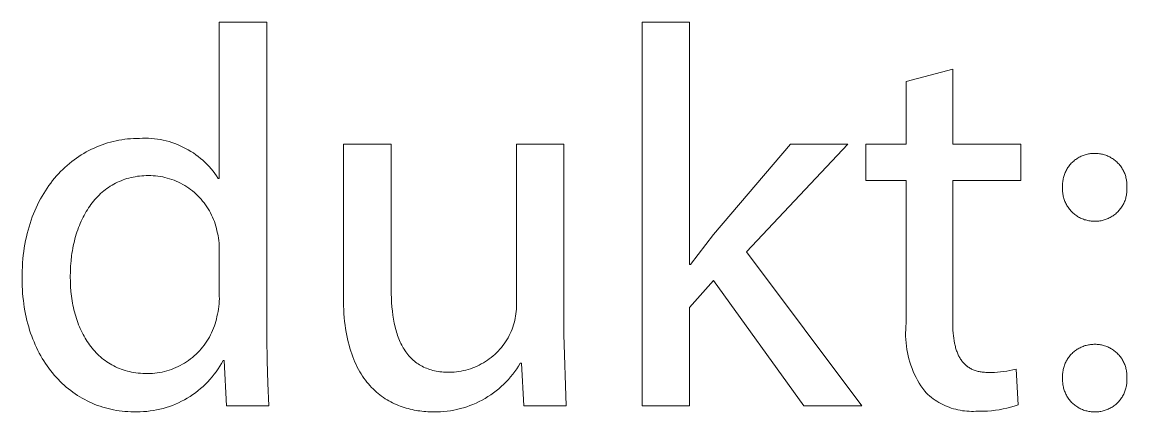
# Model space of a CAD drawing. Header units: millimetres. Extents: x 373 to 3451, y -552 to 1598.
# Drawn here: x 2358.9 to 2421.9, y -416.8 to -394.6 of the extents above; entities that cross this region are included whole.
import ezdxf

# ---------------------------------------------------------------- set-up
doc = ezdxf.new("R2010")
doc.units = ezdxf.units.MM
doc.header["$MEASUREMENT"] = 0
doc.layers.add('Domyślny', color=7, linetype='Continuous', true_color=0x000000)

msp = doc.modelspace()

# ---------------------------------------------------------------- linework, layer by layer
at = {"layer": 'Domyślny', "color": 18, "lineweight": 15, "true_color": 0x000000}
for p, q in [((2370.125, -403.495), (2370.125, -394.589)), ((2370.125, -394.589), (2372.841, -394.589)), ((2372.841, -394.589), (2372.841, -412.606)), ((2394.234, -416.462), (2394.234, -394.581)), ((2394.234, -394.581), (2396.919, -394.581)), ((2396.919, -394.581), (2396.919, -408.396)), ((2409.277, -397.974), (2411.931, -397.267)), ((2411.931, -397.267), (2411.931, -401.551)), ((2409.277, -401.551), (2409.277, -397.974)), ((2362.835, -401.834), (2362.984, -401.764)), ((2362.984, -401.764), (2363.135, -401.698)), ((2363.135, -401.698), (2363.288, -401.636)), ((2363.288, -401.636), (2363.443, -401.578)), ((2363.443, -401.578), (2363.599, -401.524)), ((2363.599, -401.524), (2363.757, -401.474)), ((2363.757, -401.474), (2363.916, -401.429)), ((2363.916, -401.429), (2364.076, -401.387)), ((2364.076, -401.387), (2364.238, -401.35)), ((2364.238, -401.35), (2364.401, -401.318)), ((2364.401, -401.318), (2364.566, -401.289)), ((2364.566, -401.289), (2364.731, -401.265)), ((2364.731, -401.265), (2364.898, -401.245)), ((2364.898, -401.245), (2365.066, -401.229)), ((2365.066, -401.229), (2365.235, -401.218)), ((2365.235, -401.218), (2365.404, -401.212)), ((2365.404, -401.212), (2365.575, -401.209)), ((2365.575, -401.209), (2365.745, -401.202)), ((2365.745, -401.202), (2365.916, -401.201)), ((2365.916, -401.201), (2366.086, -401.205)), ((2366.086, -401.205), (2366.256, -401.215)), ((2366.256, -401.215), (2366.426, -401.231)), ((2366.426, -401.231), (2366.595, -401.253)), ((2366.595, -401.253), (2366.763, -401.28)), ((2366.763, -401.28), (2366.93, -401.314)), ((2366.93, -401.314), (2367.096, -401.353)), ((2367.096, -401.353), (2367.26, -401.397)), ((2367.26, -401.397), (2367.423, -401.448)), ((2367.423, -401.448), (2367.584, -401.504)), ((2367.584, -401.504), (2367.743, -401.565)), ((2367.743, -401.565), (2367.9, -401.632)), ((2367.9, -401.632), (2368.054, -401.704)), ((2368.054, -401.704), (2368.206, -401.781)), ((2368.206, -401.781), (2368.355, -401.863)), ((2377.197, -410.278), (2377.197, -401.546)), ((2377.197, -401.546), (2379.923, -401.546)), ((2379.923, -401.546), (2379.923, -409.806)), ((2387.067, -410.698), (2387.067, -401.546)), ((2387.067, -401.546), (2389.772, -401.546)), ((2389.772, -401.546), (2389.772, -412.399)), ((2398.303, -406.695), (2402.679, -401.55)), ((2405.948, -401.55), (2400.178, -407.679)), ((2402.679, -401.55), (2405.948, -401.55)), ((2406.971, -403.611), (2406.971, -401.551)), ((2406.971, -401.551), (2409.277, -401.551)), ((2411.931, -401.551), (2415.816, -401.551)), ((2415.816, -401.551), (2415.816, -403.611)), ((2361.843, -402.437), (2361.979, -402.339)), ((2361.979, -402.339), (2362.116, -402.245)), ((2362.116, -402.245), (2362.256, -402.155)), ((2362.256, -402.155), (2362.398, -402.069)), ((2362.398, -402.069), (2362.542, -401.987)), ((2362.542, -401.987), (2362.687, -401.908)), ((2362.687, -401.908), (2362.835, -401.834)), ((2368.355, -401.863), (2368.501, -401.951)), ((2368.501, -401.951), (2368.644, -402.043)), ((2368.644, -402.043), (2368.784, -402.141)), ((2368.784, -402.141), (2368.921, -402.243)), ((2368.921, -402.243), (2369.053, -402.35)), ((2369.053, -402.35), (2369.183, -402.461)), ((2418.927, -402.425), (2418.978, -402.389)), ((2418.978, -402.389), (2419.03, -402.354)), ((2419.03, -402.354), (2419.084, -402.321)), ((2419.084, -402.321), (2419.138, -402.29)), ((2419.138, -402.29), (2419.194, -402.261)), ((2419.194, -402.261), (2419.25, -402.234)), ((2419.25, -402.234), (2419.308, -402.209)), ((2419.308, -402.209), (2419.366, -402.186)), ((2419.366, -402.186), (2419.425, -402.165)), ((2419.425, -402.165), (2419.485, -402.146)), ((2419.485, -402.146), (2419.545, -402.129)), ((2419.545, -402.129), (2419.606, -402.114)), ((2419.606, -402.114), (2419.667, -402.102)), ((2419.667, -402.102), (2419.729, -402.091)), ((2419.729, -402.091), (2419.791, -402.083)), ((2419.791, -402.083), (2419.853, -402.076)), ((2419.853, -402.076), (2419.916, -402.072)), ((2419.916, -402.072), (2419.979, -402.07)), ((2419.979, -402.07), (2420.041, -402.07)), ((2420.041, -402.07), (2420.103, -402.071)), ((2420.103, -402.071), (2420.165, -402.074)), ((2420.165, -402.074), (2420.227, -402.079)), ((2420.227, -402.079), (2420.289, -402.086)), ((2420.289, -402.086), (2420.35, -402.096)), ((2420.35, -402.096), (2420.411, -402.107)), ((2420.411, -402.107), (2420.472, -402.121)), ((2420.472, -402.121), (2420.532, -402.136)), ((2420.532, -402.136), (2420.591, -402.154)), ((2420.591, -402.154), (2420.65, -402.173)), ((2420.65, -402.173), (2420.708, -402.195)), ((2420.708, -402.195), (2420.766, -402.218)), ((2420.766, -402.218), (2420.822, -402.244)), ((2420.822, -402.244), (2420.878, -402.271)), ((2420.878, -402.271), (2420.932, -402.301)), ((2420.932, -402.301), (2420.986, -402.332)), ((2420.986, -402.332), (2421.039, -402.365)), ((2421.039, -402.365), (2421.09, -402.4)), ((2421.09, -402.4), (2421.14, -402.436)), ((2361.08, -403.103), (2361.201, -402.983)), ((2361.201, -402.983), (2361.324, -402.866)), ((2361.324, -402.866), (2361.451, -402.753)), ((2361.451, -402.753), (2361.579, -402.644)), ((2361.579, -402.644), (2361.71, -402.539)), ((2361.71, -402.539), (2361.843, -402.437)), ((2369.183, -402.461), (2369.308, -402.576)), ((2369.308, -402.576), (2369.429, -402.696)), ((2369.429, -402.696), (2369.546, -402.82)), ((2369.546, -402.82), (2369.659, -402.948)), ((2369.659, -402.948), (2369.767, -403.079)), ((2418.372, -403.094), (2418.401, -403.038)), ((2418.401, -403.038), (2418.431, -402.983)), ((2418.431, -402.983), (2418.463, -402.93)), ((2418.463, -402.93), (2418.497, -402.877)), ((2418.497, -402.877), (2418.532, -402.825)), ((2418.532, -402.825), (2418.57, -402.775)), ((2418.57, -402.775), (2418.609, -402.726)), ((2418.609, -402.726), (2418.65, -402.679)), ((2418.65, -402.679), (2418.692, -402.632)), ((2418.692, -402.632), (2418.736, -402.588)), ((2418.736, -402.588), (2418.782, -402.545)), ((2418.782, -402.545), (2418.829, -402.503)), ((2418.829, -402.503), (2418.877, -402.463)), ((2418.877, -402.463), (2418.927, -402.425)), ((2421.14, -402.436), (2421.189, -402.475)), ((2421.189, -402.475), (2421.236, -402.515)), ((2421.236, -402.515), (2421.283, -402.556)), ((2421.283, -402.556), (2421.327, -402.599)), ((2421.327, -402.599), (2421.37, -402.644)), ((2421.37, -402.644), (2421.412, -402.69)), ((2421.412, -402.69), (2421.452, -402.737)), ((2421.452, -402.737), (2421.49, -402.786)), ((2421.49, -402.786), (2421.527, -402.836)), ((2421.527, -402.836), (2421.562, -402.887)), ((2421.562, -402.887), (2421.595, -402.939)), ((2421.595, -402.939), (2421.627, -402.993)), ((2421.627, -402.993), (2421.656, -403.048)), ((2421.656, -403.048), (2421.684, -403.103)), ((2360.514, -403.76), (2360.621, -403.622)), ((2360.621, -403.622), (2360.732, -403.487)), ((2360.732, -403.487), (2360.845, -403.355)), ((2360.845, -403.355), (2360.961, -403.228)), ((2360.961, -403.228), (2361.08, -403.103)), ((2364.42, -403.668), (2364.314, -403.717)), ((2364.528, -403.623), (2364.42, -403.668)), ((2364.637, -403.581), (2364.528, -403.623)), ((2364.748, -403.542), (2364.637, -403.581)), ((2364.861, -403.506), (2364.748, -403.542)), ((2364.976, -403.473), (2364.861, -403.506)), ((2365.093, -403.444), (2364.976, -403.473)), ((2365.211, -403.417), (2365.093, -403.444)), ((2365.331, -403.395), (2365.211, -403.417)), ((2365.453, -403.375), (2365.331, -403.395)), ((2365.576, -403.36), (2365.453, -403.375)), ((2365.702, -403.347), (2365.576, -403.36)), ((2365.828, -403.338), (2365.702, -403.347)), ((2365.957, -403.333), (2365.828, -403.338)), ((2366.087, -403.331), (2365.957, -403.333)), ((2366.223, -403.333), (2366.087, -403.331)), ((2366.359, -403.339), (2366.223, -403.333)), ((2366.494, -403.35), (2366.359, -403.339)), ((2366.628, -403.366), (2366.494, -403.35)), ((2366.763, -403.386), (2366.628, -403.366)), ((2366.896, -403.411), (2366.763, -403.386)), ((2367.028, -403.44), (2366.896, -403.411)), ((2367.16, -403.474), (2367.028, -403.44)), ((2367.29, -403.513), (2367.16, -403.474)), ((2367.418, -403.555), (2367.29, -403.513)), ((2367.546, -403.602), (2367.418, -403.555)), ((2367.671, -403.654), (2367.546, -403.602)), ((2367.795, -403.709), (2367.671, -403.654)), ((2369.767, -403.079), (2369.871, -403.214)), ((2369.871, -403.214), (2369.97, -403.353)), ((2369.97, -403.353), (2370.064, -403.495)), ((2370.064, -403.495), (2370.125, -403.495)), ((2409.277, -403.611), (2406.971, -403.611)), ((2409.277, -411.748), (2409.277, -403.611)), ((2415.816, -403.611), (2411.931, -403.611)), ((2411.931, -403.611), (2411.931, -411.656)), ((2418.202, -403.694), (2418.21, -403.632)), ((2418.21, -403.632), (2418.219, -403.57)), ((2418.219, -403.57), (2418.231, -403.509)), ((2418.231, -403.509), (2418.245, -403.448)), ((2418.245, -403.448), (2418.261, -403.387)), ((2418.261, -403.387), (2418.279, -403.327)), ((2418.279, -403.327), (2418.3, -403.268)), ((2418.3, -403.268), (2418.322, -403.209)), ((2418.322, -403.209), (2418.346, -403.151)), ((2418.346, -403.151), (2418.372, -403.094)), ((2421.684, -403.103), (2421.71, -403.16)), ((2421.71, -403.16), (2421.733, -403.217)), ((2421.733, -403.217), (2421.755, -403.275)), ((2421.755, -403.275), (2421.775, -403.334)), ((2421.775, -403.334), (2421.793, -403.393)), ((2421.793, -403.393), (2421.808, -403.453)), ((2421.808, -403.453), (2421.822, -403.514)), ((2421.822, -403.514), (2421.834, -403.575)), ((2421.834, -403.575), (2421.843, -403.636)), ((2421.843, -403.636), (2421.85, -403.698)), ((2360.113, -404.35), (2360.208, -404.197)), ((2360.208, -404.197), (2360.307, -404.048)), ((2360.307, -404.048), (2360.409, -403.902)), ((2360.409, -403.902), (2360.514, -403.76)), ((2363.447, -404.287), (2363.361, -404.364)), ((2363.536, -404.212), (2363.447, -404.287)), ((2363.627, -404.14), (2363.536, -404.212)), ((2363.719, -404.071), (2363.627, -404.14)), ((2363.814, -404.005), (2363.719, -404.071)), ((2363.91, -403.941), (2363.814, -404.005)), ((2364.008, -403.881), (2363.91, -403.941)), ((2364.108, -403.823), (2364.008, -403.881)), ((2364.21, -403.768), (2364.108, -403.823)), ((2364.314, -403.717), (2364.21, -403.768)), ((2367.917, -403.769), (2367.795, -403.709)), ((2368.036, -403.833), (2367.917, -403.769)), ((2368.154, -403.901), (2368.036, -403.833)), ((2368.268, -403.973), (2368.154, -403.901)), ((2368.381, -404.049), (2368.268, -403.973)), ((2368.491, -404.128), (2368.381, -404.049)), ((2368.598, -404.212), (2368.491, -404.128)), ((2368.702, -404.299), (2368.598, -404.212)), ((2368.803, -404.389), (2368.702, -404.299)), ((2418.192, -403.882), (2418.193, -403.819)), ((2418.193, -403.945), (2418.192, -403.882)), ((2418.193, -403.819), (2418.197, -403.757)), ((2418.197, -404.007), (2418.193, -403.945)), ((2418.193, -404.134), (2418.194, -404.07)), ((2418.195, -404.197), (2418.193, -404.134)), ((2418.194, -404.07), (2418.197, -404.007)), ((2418.198, -404.26), (2418.195, -404.197)), ((2418.197, -403.757), (2418.202, -403.694)), ((2418.204, -404.322), (2418.198, -404.26)), ((2421.85, -403.698), (2421.856, -403.759)), ((2421.855, -404.257), (2421.85, -404.32)), ((2421.859, -403.945), (2421.855, -404.007)), ((2421.855, -404.007), (2421.859, -404.07)), ((2421.859, -404.195), (2421.855, -404.257)), ((2421.856, -403.759), (2421.859, -403.821)), ((2421.859, -403.821), (2421.86, -403.883)), ((2421.86, -403.883), (2421.859, -403.945)), ((2421.859, -404.07), (2421.86, -404.132)), ((2421.86, -404.132), (2421.859, -404.195)), ((2359.761, -404.994), (2359.844, -404.828)), ((2359.844, -404.828), (2359.931, -404.665)), ((2359.931, -404.665), (2360.02, -404.506)), ((2360.02, -404.506), (2360.113, -404.35)), ((2362.882, -404.883), (2362.809, -404.978)), ((2362.957, -404.79), (2362.882, -404.883)), ((2363.033, -404.7), (2362.957, -404.79)), ((2363.112, -404.612), (2363.033, -404.7)), ((2363.193, -404.527), (2363.112, -404.612)), ((2363.276, -404.444), (2363.193, -404.527)), ((2363.361, -404.364), (2363.276, -404.444)), ((2368.901, -404.483), (2368.803, -404.389)), ((2368.996, -404.58), (2368.901, -404.483)), ((2369.087, -404.68), (2368.996, -404.58)), ((2369.175, -404.783), (2369.087, -404.68)), ((2369.259, -404.89), (2369.175, -404.783)), ((2369.34, -404.999), (2369.259, -404.89)), ((2418.212, -404.385), (2418.204, -404.322)), ((2418.223, -404.447), (2418.212, -404.385)), ((2418.235, -404.509), (2418.223, -404.447)), ((2418.25, -404.571), (2418.235, -404.509)), ((2418.267, -404.631), (2418.25, -404.571)), ((2418.285, -404.692), (2418.267, -404.631)), ((2418.306, -404.751), (2418.285, -404.692)), ((2418.329, -404.81), (2418.306, -404.751)), ((2418.354, -404.868), (2418.329, -404.81)), ((2418.381, -404.925), (2418.354, -404.868)), ((2418.41, -404.981), (2418.381, -404.925)), ((2421.679, -404.918), (2421.651, -404.974)), ((2421.705, -404.862), (2421.679, -404.918)), ((2421.73, -404.804), (2421.705, -404.862)), ((2421.752, -404.745), (2421.73, -404.804)), ((2421.772, -404.686), (2421.752, -404.745)), ((2421.791, -404.626), (2421.772, -404.686)), ((2421.807, -404.566), (2421.791, -404.626)), ((2421.821, -404.505), (2421.807, -404.566)), ((2421.833, -404.444), (2421.821, -404.505)), ((2421.842, -404.382), (2421.833, -404.444)), ((2421.85, -404.32), (2421.842, -404.382)), ((2359.463, -405.692), (2359.533, -405.513)), ((2359.533, -405.513), (2359.605, -405.337)), ((2359.605, -405.337), (2359.682, -405.164)), ((2359.682, -405.164), (2359.761, -404.994)), ((2362.476, -405.491), (2362.416, -405.6)), ((2362.539, -405.384), (2362.476, -405.491)), ((2362.603, -405.279), (2362.539, -405.384)), ((2362.67, -405.176), (2362.603, -405.279)), ((2362.738, -405.076), (2362.67, -405.176)), ((2362.809, -404.978), (2362.738, -405.076)), ((2369.417, -405.11), (2369.34, -404.999)), ((2369.49, -405.225), (2369.417, -405.11)), ((2369.559, -405.341), (2369.49, -405.225)), ((2369.624, -405.46), (2369.559, -405.341)), ((2369.685, -405.581), (2369.624, -405.46)), ((2418.441, -405.036), (2418.41, -404.981)), ((2418.474, -405.09), (2418.441, -405.036)), ((2418.509, -405.143), (2418.474, -405.09)), ((2418.545, -405.194), (2418.509, -405.143)), ((2418.583, -405.244), (2418.545, -405.194)), ((2418.623, -405.293), (2418.583, -405.244)), ((2418.665, -405.341), (2418.623, -405.293)), ((2418.708, -405.386), (2418.665, -405.341)), ((2418.753, -405.431), (2418.708, -405.386)), ((2418.799, -405.474), (2418.753, -405.431)), ((2418.847, -405.515), (2418.799, -405.474)), ((2418.896, -405.554), (2418.847, -405.515)), ((2418.947, -405.592), (2418.896, -405.554)), ((2421.174, -405.547), (2421.124, -405.585)), ((2421.222, -405.507), (2421.174, -405.547)), ((2421.27, -405.466), (2421.222, -405.507)), ((2421.315, -405.423), (2421.27, -405.466)), ((2421.359, -405.379), (2421.315, -405.423)), ((2421.402, -405.333), (2421.359, -405.379)), ((2421.442, -405.285), (2421.402, -405.333)), ((2421.482, -405.237), (2421.442, -405.285)), ((2421.519, -405.187), (2421.482, -405.237)), ((2421.555, -405.135), (2421.519, -405.187)), ((2421.589, -405.083), (2421.555, -405.135)), ((2421.621, -405.029), (2421.589, -405.083)), ((2421.651, -404.974), (2421.621, -405.029)), ((2359.278, -406.25), (2359.336, -406.061)), ((2359.336, -406.061), (2359.398, -405.875)), ((2359.398, -405.875), (2359.463, -405.692)), ((2362.147, -406.179), (2362.1, -406.3)), ((2362.197, -406.059), (2362.147, -406.179)), ((2362.248, -405.941), (2362.197, -406.059)), ((2362.302, -405.825), (2362.248, -405.941)), ((2362.358, -405.711), (2362.302, -405.825)), ((2362.416, -405.6), (2362.358, -405.711)), ((2369.742, -405.705), (2369.685, -405.581)), ((2369.795, -405.83), (2369.742, -405.705)), ((2369.843, -405.956), (2369.795, -405.83)), ((2369.887, -406.085), (2369.843, -405.956)), ((2369.926, -406.214), (2369.887, -406.085)), ((2418.999, -405.628), (2418.947, -405.592)), ((2419.052, -405.662), (2418.999, -405.628)), ((2419.106, -405.695), (2419.052, -405.662)), ((2419.161, -405.725), (2419.106, -405.695)), ((2419.218, -405.753), (2419.161, -405.725)), ((2419.275, -405.78), (2419.218, -405.753)), ((2419.333, -405.804), (2419.275, -405.78)), ((2419.392, -405.827), (2419.333, -405.804)), ((2419.452, -405.847), (2419.392, -405.827)), ((2419.512, -405.865), (2419.452, -405.847)), ((2419.573, -405.882), (2419.512, -405.865)), ((2419.635, -405.896), (2419.573, -405.882)), ((2419.697, -405.907), (2419.635, -405.896)), ((2419.759, -405.917), (2419.697, -405.907)), ((2419.822, -405.925), (2419.759, -405.917)), ((2419.885, -405.93), (2419.822, -405.925)), ((2419.948, -405.933), (2419.885, -405.93)), ((2420.011, -405.934), (2419.948, -405.933)), ((2420.073, -405.935), (2420.011, -405.934)), ((2420.136, -405.933), (2420.073, -405.935)), ((2420.198, -405.929), (2420.136, -405.933)), ((2420.26, -405.923), (2420.198, -405.929)), ((2420.322, -405.915), (2420.26, -405.923)), ((2420.384, -405.905), (2420.322, -405.915)), ((2420.445, -405.892), (2420.384, -405.905)), ((2420.506, -405.878), (2420.445, -405.892)), ((2420.567, -405.861), (2420.506, -405.878)), ((2420.626, -405.842), (2420.567, -405.861)), ((2420.685, -405.822), (2420.626, -405.842)), ((2420.744, -405.799), (2420.685, -405.822)), ((2420.801, -405.774), (2420.744, -405.799)), ((2420.857, -405.747), (2420.801, -405.774)), ((2420.913, -405.719), (2420.857, -405.747)), ((2420.968, -405.688), (2420.913, -405.719)), ((2421.021, -405.655), (2420.968, -405.688)), ((2421.073, -405.621), (2421.021, -405.655)), ((2421.124, -405.585), (2421.073, -405.621)), ((2359.125, -406.835), (2359.172, -406.637)), ((2359.172, -406.637), (2359.223, -406.442)), ((2359.223, -406.442), (2359.278, -406.25)), ((2361.932, -406.807), (2361.896, -406.939)), ((2361.971, -406.678), (2361.932, -406.807)), ((2362.012, -406.55), (2361.971, -406.678)), ((2362.055, -406.424), (2362.012, -406.55)), ((2362.1, -406.3), (2362.055, -406.424)), ((2369.962, -406.345), (2369.926, -406.214)), ((2369.992, -406.477), (2369.962, -406.345)), ((2370.025, -406.617), (2369.992, -406.477)), ((2370.054, -406.758), (2370.025, -406.617)), ((2370.078, -406.899), (2370.054, -406.758)), ((2396.98, -408.396), (2398.303, -406.695)), ((2358.978, -407.659), (2359.009, -407.449)), ((2359.009, -407.449), (2359.044, -407.241)), ((2359.044, -407.241), (2359.082, -407.037)), ((2359.082, -407.037), (2359.125, -406.835)), ((2361.801, -407.343), (2361.774, -407.481)), ((2361.83, -407.207), (2361.801, -407.343)), ((2361.862, -407.072), (2361.83, -407.207)), ((2361.896, -406.939), (2361.862, -407.072)), ((2370.097, -407.042), (2370.078, -406.899)), ((2370.111, -407.185), (2370.097, -407.042)), ((2370.121, -407.328), (2370.111, -407.185)), ((2370.125, -407.471), (2370.121, -407.328)), ((2358.911, -408.308), (2358.929, -408.089)), ((2358.929, -408.089), (2358.951, -407.873)), ((2358.951, -407.873), (2358.978, -407.659)), ((2361.706, -407.906), (2361.673, -408.196)), ((2361.726, -407.763), (2361.706, -407.906)), ((2361.749, -407.621), (2361.726, -407.763)), ((2361.774, -407.481), (2361.749, -407.621)), ((2370.125, -407.615), (2370.125, -407.471)), ((2370.125, -410.208), (2370.125, -407.615)), ((2400.178, -407.679), (2406.748, -416.462)), ((2358.888, -408.755), (2358.897, -408.53)), ((2358.897, -408.53), (2358.911, -408.308)), ((2361.649, -408.492), (2361.634, -408.794)), ((2361.673, -408.196), (2361.649, -408.492)), ((2396.919, -408.396), (2396.98, -408.396)), ((2358.883, -408.983), (2358.888, -408.755)), ((2358.883, -409.214), (2358.883, -408.983)), ((2358.885, -409.426), (2358.883, -409.214)), ((2361.634, -408.794), (2361.629, -409.101)), ((2361.629, -409.101), (2361.633, -409.382)), ((2398.303, -409.318), (2396.919, -410.856)), ((2403.447, -416.462), (2398.303, -409.318)), ((2358.891, -409.635), (2358.885, -409.426)), ((2358.901, -409.842), (2358.891, -409.635)), ((2358.914, -410.047), (2358.901, -409.842)), ((2361.633, -409.382), (2361.646, -409.66)), ((2361.646, -409.66), (2361.668, -409.934)), ((2361.668, -409.934), (2361.698, -410.204)), ((2379.923, -409.806), (2379.926, -410.069)), ((2358.932, -410.25), (2358.914, -410.047)), ((2358.954, -410.45), (2358.932, -410.25)), ((2358.979, -410.648), (2358.954, -410.45)), ((2361.698, -410.204), (2361.737, -410.469)), ((2361.737, -410.469), (2361.759, -410.6)), ((2361.759, -410.6), (2361.784, -410.73)), ((2370.114, -410.65), (2370.123, -410.503)), ((2370.123, -410.503), (2370.127, -410.355)), ((2370.127, -410.355), (2370.125, -410.208)), ((2377.205, -410.756), (2377.197, -410.278)), ((2379.926, -410.069), (2379.934, -410.326)), ((2379.934, -410.326), (2379.947, -410.577)), ((2379.947, -410.577), (2379.965, -410.822)), ((2359.008, -410.843), (2358.979, -410.648)), ((2359.041, -411.036), (2359.008, -410.843)), ((2359.078, -411.227), (2359.041, -411.036)), ((2359.118, -411.414), (2359.078, -411.227)), ((2361.784, -410.73), (2361.811, -410.858)), ((2361.811, -410.858), (2361.84, -410.985)), ((2361.84, -410.985), (2361.871, -411.111)), ((2361.871, -411.111), (2361.904, -411.235)), ((2361.904, -411.235), (2361.94, -411.358)), ((2369.992, -411.376), (2370.027, -411.233)), ((2370.027, -411.233), (2370.056, -411.088)), ((2370.056, -411.088), (2370.08, -410.943)), ((2370.08, -410.943), (2370.099, -410.797)), ((2370.099, -410.797), (2370.114, -410.65)), ((2377.215, -410.987), (2377.205, -410.756)), ((2377.229, -411.212), (2377.215, -410.987)), ((2377.247, -411.432), (2377.229, -411.212)), ((2379.965, -410.822), (2379.989, -411.061)), ((2379.989, -411.061), (2380.019, -411.294)), ((2387.017, -411.342), (2387.035, -411.214)), ((2387.035, -411.214), (2387.05, -411.085)), ((2387.05, -411.085), (2387.06, -410.956)), ((2387.06, -410.956), (2387.065, -410.827)), ((2387.065, -410.827), (2387.067, -410.698)), ((2396.919, -410.856), (2396.919, -416.462)), ((2359.162, -411.6), (2359.118, -411.414)), ((2359.209, -411.782), (2359.162, -411.6)), ((2359.259, -411.962), (2359.209, -411.782)), ((2361.94, -411.358), (2361.977, -411.48)), ((2361.977, -411.48), (2362.017, -411.599)), ((2362.017, -411.599), (2362.059, -411.717)), ((2362.059, -411.717), (2362.103, -411.834)), ((2362.103, -411.834), (2362.149, -411.949)), ((2369.845, -411.91), (2369.888, -411.778)), ((2369.888, -411.778), (2369.927, -411.645)), ((2369.927, -411.645), (2369.962, -411.511)), ((2369.962, -411.511), (2369.992, -411.376)), ((2377.269, -411.646), (2377.247, -411.432)), ((2377.294, -411.855), (2377.269, -411.646)), ((2377.322, -412.059), (2377.294, -411.855)), ((2380.019, -411.294), (2380.055, -411.521)), ((2380.055, -411.521), (2380.096, -411.741)), ((2380.096, -411.741), (2380.144, -411.954)), ((2386.864, -411.97), (2386.902, -411.846)), ((2386.902, -411.846), (2386.937, -411.722)), ((2386.937, -411.722), (2386.968, -411.596)), ((2386.968, -411.596), (2386.995, -411.469)), ((2386.995, -411.469), (2387.017, -411.342)), ((2409.26, -411.935), (2409.277, -411.748)), ((2411.931, -411.656), (2411.933, -411.827)), ((2411.933, -411.827), (2411.938, -411.993)), ((2359.314, -412.14), (2359.259, -411.962)), ((2359.371, -412.314), (2359.314, -412.14)), ((2359.432, -412.486), (2359.371, -412.314)), ((2359.496, -412.655), (2359.432, -412.486)), ((2362.149, -411.949), (2362.198, -412.062)), ((2362.198, -412.062), (2362.248, -412.173)), ((2362.248, -412.173), (2362.301, -412.282)), ((2362.301, -412.282), (2362.356, -412.39)), ((2362.356, -412.39), (2362.412, -412.496)), ((2362.412, -412.496), (2362.472, -412.599)), ((2369.56, -412.54), (2369.626, -412.418)), ((2369.626, -412.418), (2369.687, -412.294)), ((2369.687, -412.294), (2369.744, -412.167)), ((2369.744, -412.167), (2369.796, -412.039)), ((2369.796, -412.039), (2369.845, -411.91)), ((2377.355, -412.257), (2377.322, -412.059)), ((2377.39, -412.45), (2377.355, -412.257)), ((2377.429, -412.638), (2377.39, -412.45)), ((2380.144, -411.954), (2380.17, -412.058)), ((2380.17, -412.058), (2380.198, -412.16)), ((2380.198, -412.16), (2380.227, -412.261)), ((2380.227, -412.261), (2380.259, -412.359)), ((2380.259, -412.359), (2380.291, -412.456)), ((2380.291, -412.456), (2380.325, -412.551)), ((2386.586, -412.579), (2386.651, -412.46)), ((2386.651, -412.46), (2386.712, -412.339)), ((2386.712, -412.339), (2386.768, -412.216)), ((2386.768, -412.216), (2386.821, -412.092)), ((2386.821, -412.092), (2386.864, -411.97)), ((2389.772, -412.399), (2389.895, -416.458)), ((2409.244, -412.309), (2409.249, -412.122)), ((2409.246, -412.496), (2409.244, -412.309)), ((2409.254, -412.684), (2409.246, -412.496)), ((2409.249, -412.122), (2409.26, -411.935)), ((2411.938, -411.993), (2411.946, -412.154)), ((2411.946, -412.154), (2411.957, -412.31)), ((2411.957, -412.31), (2411.971, -412.462)), ((2411.971, -412.462), (2411.99, -412.609)), ((2359.563, -412.821), (2359.496, -412.655)), ((2359.634, -412.985), (2359.563, -412.821)), ((2359.708, -413.145), (2359.634, -412.985)), ((2362.472, -412.599), (2362.533, -412.701)), ((2362.533, -412.701), (2362.596, -412.8)), ((2362.596, -412.8), (2362.662, -412.898)), ((2362.662, -412.898), (2362.73, -412.993)), ((2362.73, -412.993), (2362.8, -413.086)), ((2362.8, -413.086), (2362.872, -413.177)), ((2369.085, -413.219), (2369.174, -413.113)), ((2369.174, -413.113), (2369.259, -413.004)), ((2369.259, -413.004), (2369.34, -412.892)), ((2369.34, -412.892), (2369.417, -412.777)), ((2369.417, -412.777), (2369.491, -412.66)), ((2369.491, -412.66), (2369.56, -412.54)), ((2372.841, -412.606), (2372.848, -413.891)), ((2377.472, -412.821), (2377.429, -412.638)), ((2377.517, -412.999), (2377.472, -412.821)), ((2377.566, -413.172), (2377.517, -412.999)), ((2380.325, -412.551), (2380.361, -412.644)), ((2380.361, -412.644), (2380.399, -412.735)), ((2380.399, -412.735), (2380.438, -412.824)), ((2380.438, -412.824), (2380.479, -412.911)), ((2380.479, -412.911), (2380.522, -412.996)), ((2380.522, -412.996), (2380.567, -413.079)), ((2380.567, -413.079), (2380.613, -413.16)), ((2386.201, -413.134), (2386.286, -413.029)), ((2386.286, -413.029), (2386.366, -412.92)), ((2386.366, -412.92), (2386.443, -412.809)), ((2386.443, -412.809), (2386.516, -412.695)), ((2386.516, -412.695), (2386.586, -412.579)), ((2409.269, -412.87), (2409.254, -412.684)), ((2409.289, -413.056), (2409.269, -412.87)), ((2409.317, -413.242), (2409.289, -413.056)), ((2411.99, -412.609), (2412.011, -412.751)), ((2412.011, -412.751), (2412.037, -412.888)), ((2412.037, -412.888), (2412.051, -412.954)), ((2412.051, -412.954), (2412.066, -413.019)), ((2412.066, -413.019), (2412.081, -413.083)), ((2412.081, -413.083), (2412.098, -413.146)), ((2419.194, -413.146), (2419.25, -413.119)), ((2419.25, -413.119), (2419.308, -413.094)), ((2419.308, -413.094), (2419.366, -413.07)), ((2419.366, -413.07), (2419.425, -413.049)), ((2419.425, -413.049), (2419.485, -413.03)), ((2419.485, -413.03), (2419.545, -413.013)), ((2419.545, -413.013), (2419.606, -412.999)), ((2419.606, -412.999), (2419.667, -412.986)), ((2419.667, -412.986), (2419.729, -412.975)), ((2419.729, -412.975), (2419.791, -412.967)), ((2419.791, -412.967), (2419.853, -412.961)), ((2419.853, -412.961), (2419.916, -412.956)), ((2419.916, -412.956), (2419.979, -412.954)), ((2419.979, -412.954), (2420.041, -412.955)), ((2420.041, -412.955), (2420.103, -412.955)), ((2420.103, -412.955), (2420.165, -412.958)), ((2420.165, -412.958), (2420.227, -412.963)), ((2420.227, -412.963), (2420.289, -412.971)), ((2420.289, -412.971), (2420.35, -412.98)), ((2420.35, -412.98), (2420.411, -412.991)), ((2420.411, -412.991), (2420.472, -413.005)), ((2420.472, -413.005), (2420.532, -413.02)), ((2420.532, -413.02), (2420.591, -413.038)), ((2420.591, -413.038), (2420.65, -413.058)), ((2420.65, -413.058), (2420.708, -413.079)), ((2420.708, -413.079), (2420.766, -413.103)), ((2420.766, -413.103), (2420.822, -413.128)), ((2420.822, -413.128), (2420.878, -413.156)), ((2359.785, -413.303), (2359.708, -413.145)), ((2359.865, -413.457), (2359.785, -413.303)), ((2359.948, -413.609), (2359.865, -413.457)), ((2360.034, -413.757), (2359.948, -413.609)), ((2360.123, -413.903), (2360.034, -413.757)), ((2362.872, -413.177), (2362.946, -413.265)), ((2362.946, -413.265), (2363.022, -413.352)), ((2363.022, -413.352), (2363.101, -413.435)), ((2363.101, -413.435), (2363.181, -413.517)), ((2363.181, -413.517), (2363.264, -413.595)), ((2363.264, -413.595), (2363.349, -413.672)), ((2363.349, -413.672), (2363.436, -413.746)), ((2363.436, -413.746), (2363.526, -413.817)), ((2368.481, -413.788), (2368.59, -413.702)), ((2368.59, -413.702), (2368.695, -413.612)), ((2368.695, -413.612), (2368.798, -413.519)), ((2368.798, -413.519), (2368.897, -413.422)), ((2368.897, -413.422), (2368.993, -413.322)), ((2368.993, -413.322), (2369.085, -413.219)), ((2377.618, -413.34), (2377.566, -413.172)), ((2377.672, -413.503), (2377.618, -413.34)), ((2377.73, -413.661), (2377.672, -413.503)), ((2377.791, -413.815), (2377.73, -413.661)), ((2380.613, -413.16), (2380.661, -413.24)), ((2380.661, -413.24), (2380.711, -413.317)), ((2380.711, -413.317), (2380.763, -413.391)), ((2380.763, -413.391), (2380.816, -413.464)), ((2380.816, -413.464), (2380.872, -413.535)), ((2380.872, -413.535), (2380.929, -413.603)), ((2380.929, -413.603), (2380.988, -413.67)), ((2380.988, -413.67), (2381.049, -413.734)), ((2381.049, -413.734), (2381.112, -413.796)), ((2385.515, -413.784), (2385.622, -413.702)), ((2385.622, -413.702), (2385.727, -413.616)), ((2385.727, -413.616), (2385.828, -413.526)), ((2385.828, -413.526), (2385.926, -413.433)), ((2385.926, -413.433), (2386.021, -413.337)), ((2386.021, -413.337), (2386.113, -413.237)), ((2386.113, -413.237), (2386.201, -413.134)), ((2409.35, -413.426), (2409.317, -413.242)), ((2409.39, -413.609), (2409.35, -413.426)), ((2409.436, -413.791), (2409.39, -413.609)), ((2412.098, -413.146), (2412.116, -413.208)), ((2412.116, -413.208), (2412.135, -413.268)), ((2412.135, -413.268), (2412.155, -413.327)), ((2412.155, -413.327), (2412.176, -413.385)), ((2412.176, -413.385), (2412.198, -413.441)), ((2412.198, -413.441), (2412.22, -413.496)), ((2412.22, -413.496), (2412.244, -413.55)), ((2412.244, -413.55), (2412.269, -413.602)), ((2412.269, -413.602), (2412.295, -413.653)), ((2412.295, -413.653), (2412.322, -413.703)), ((2412.322, -413.703), (2412.351, -413.751)), ((2412.351, -413.751), (2412.38, -413.798)), ((2418.497, -413.761), (2418.532, -413.71)), ((2418.532, -413.71), (2418.57, -413.659)), ((2418.57, -413.659), (2418.609, -413.61)), ((2418.609, -413.61), (2418.65, -413.563)), ((2418.65, -413.563), (2418.692, -413.517)), ((2418.692, -413.517), (2418.736, -413.472)), ((2418.736, -413.472), (2418.782, -413.429)), ((2418.782, -413.429), (2418.829, -413.387)), ((2418.829, -413.387), (2418.877, -413.348)), ((2418.877, -413.348), (2418.927, -413.309)), ((2418.927, -413.309), (2418.978, -413.273)), ((2418.978, -413.273), (2419.03, -413.238)), ((2419.03, -413.238), (2419.084, -413.206)), ((2419.084, -413.206), (2419.138, -413.175)), ((2419.138, -413.175), (2419.194, -413.146)), ((2420.878, -413.156), (2420.932, -413.185)), ((2420.932, -413.185), (2420.986, -413.216)), ((2420.986, -413.216), (2421.039, -413.249)), ((2421.039, -413.249), (2421.09, -413.284)), ((2421.09, -413.284), (2421.14, -413.321)), ((2421.14, -413.321), (2421.189, -413.359)), ((2421.189, -413.359), (2421.236, -413.399)), ((2421.236, -413.399), (2421.283, -413.44)), ((2421.283, -413.44), (2421.327, -413.483)), ((2421.327, -413.483), (2421.37, -413.528)), ((2421.37, -413.528), (2421.412, -413.574)), ((2421.412, -413.574), (2421.452, -413.621)), ((2421.452, -413.621), (2421.49, -413.67)), ((2421.49, -413.67), (2421.527, -413.72)), ((2421.527, -413.72), (2421.562, -413.771)), ((2360.215, -414.045), (2360.123, -413.903)), ((2360.309, -414.184), (2360.215, -414.045)), ((2360.407, -414.32), (2360.309, -414.184)), ((2360.507, -414.453), (2360.407, -414.32)), ((2363.526, -413.817), (2363.617, -413.885)), ((2363.617, -413.885), (2363.711, -413.951)), ((2363.711, -413.951), (2363.806, -414.014)), ((2363.806, -414.014), (2363.904, -414.074)), ((2363.904, -414.074), (2364.004, -414.131)), ((2364.004, -414.131), (2364.107, -414.186)), ((2364.107, -414.186), (2364.211, -414.237)), ((2364.211, -414.237), (2364.318, -414.286)), ((2364.318, -414.286), (2364.426, -414.331)), ((2364.426, -414.331), (2364.537, -414.374)), ((2364.537, -414.374), (2364.65, -414.413)), ((2367.261, -414.428), (2367.392, -414.383)), ((2367.392, -414.383), (2367.522, -414.334)), ((2367.522, -414.334), (2367.649, -414.28)), ((2367.649, -414.28), (2367.775, -414.222)), ((2367.775, -414.222), (2367.899, -414.16)), ((2367.899, -414.16), (2368.02, -414.093)), ((2368.02, -414.093), (2368.139, -414.023)), ((2368.139, -414.023), (2368.256, -413.948)), ((2368.256, -413.948), (2368.37, -413.87)), ((2368.37, -413.87), (2368.481, -413.788)), ((2370.052, -414.36), (2369.944, -414.514)), ((2370.153, -414.202), (2370.052, -414.36)), ((2370.25, -414.041), (2370.153, -414.202)), ((2370.341, -413.877), (2370.25, -414.041)), ((2370.392, -413.877), (2370.341, -413.877)), ((2370.525, -416.46), (2370.392, -413.877)), ((2372.848, -413.891), (2372.886, -415.176)), ((2377.854, -413.964), (2377.791, -413.815)), ((2377.92, -414.108), (2377.854, -413.964)), ((2377.988, -414.248), (2377.92, -414.108)), ((2378.059, -414.383), (2377.988, -414.248)), ((2378.133, -414.514), (2378.059, -414.383)), ((2381.112, -413.796), (2381.177, -413.855)), ((2381.177, -413.855), (2381.244, -413.913)), ((2381.244, -413.913), (2381.313, -413.968)), ((2381.313, -413.968), (2381.384, -414.021)), ((2381.384, -414.021), (2381.457, -414.071)), ((2381.457, -414.071), (2381.532, -414.119)), ((2381.532, -414.119), (2381.608, -414.165)), ((2381.608, -414.165), (2381.687, -414.208)), ((2381.687, -414.208), (2381.768, -414.248)), ((2381.768, -414.248), (2381.852, -414.287)), ((2381.852, -414.287), (2381.937, -414.323)), ((2381.937, -414.323), (2382.024, -414.356)), ((2382.024, -414.356), (2382.114, -414.387)), ((2382.114, -414.387), (2382.205, -414.415)), ((2384.18, -414.424), (2384.311, -414.387)), ((2384.311, -414.387), (2384.44, -414.346)), ((2384.44, -414.346), (2384.567, -414.3)), ((2384.567, -414.3), (2384.693, -414.25)), ((2384.693, -414.25), (2384.817, -414.196)), ((2384.817, -414.196), (2384.939, -414.138)), ((2384.939, -414.138), (2385.059, -414.075)), ((2385.059, -414.075), (2385.176, -414.008)), ((2385.176, -414.008), (2385.292, -413.937)), ((2385.292, -413.937), (2385.405, -413.863)), ((2385.405, -413.863), (2385.515, -413.784)), ((2387.077, -414.352), (2386.966, -414.509)), ((2387.182, -414.192), (2387.077, -414.352)), ((2387.282, -414.029), (2387.182, -414.192)), ((2387.344, -414.029), (2387.282, -414.029)), ((2387.487, -416.458), (2387.344, -414.029)), ((2409.488, -413.971), (2409.436, -413.791)), ((2409.547, -414.149), (2409.488, -413.971)), ((2409.611, -414.325), (2409.547, -414.149)), ((2409.681, -414.498), (2409.611, -414.325)), ((2412.38, -413.798), (2412.41, -413.844)), ((2412.41, -413.844), (2412.442, -413.888)), ((2412.442, -413.888), (2412.474, -413.931)), ((2412.474, -413.931), (2412.508, -413.973)), ((2412.508, -413.973), (2412.543, -414.013)), ((2412.543, -414.013), (2412.579, -414.052)), ((2412.579, -414.052), (2412.616, -414.089)), ((2412.616, -414.089), (2412.654, -414.125)), ((2412.654, -414.125), (2412.674, -414.143)), ((2412.674, -414.143), (2412.694, -414.16)), ((2412.694, -414.16), (2412.714, -414.177)), ((2412.714, -414.177), (2412.734, -414.193)), ((2412.734, -414.193), (2412.755, -414.209)), ((2412.755, -414.209), (2412.776, -414.225)), ((2412.776, -414.225), (2412.797, -414.24)), ((2412.797, -414.24), (2412.819, -414.255)), ((2412.819, -414.255), (2412.841, -414.27)), ((2412.841, -414.27), (2412.863, -414.284)), ((2412.863, -414.284), (2412.886, -414.298)), ((2412.886, -414.298), (2412.909, -414.312)), ((2412.909, -414.312), (2412.956, -414.338)), ((2412.956, -414.338), (2413.004, -414.363)), ((2413.004, -414.363), (2413.053, -414.386)), ((2413.053, -414.386), (2413.104, -414.408)), ((2415.366, -414.406), (2415.539, -414.362)), ((2415.539, -414.362), (2415.652, -416.401)), ((2418.231, -414.393), (2418.245, -414.332)), ((2418.245, -414.332), (2418.261, -414.271)), ((2418.261, -414.271), (2418.279, -414.211)), ((2418.279, -414.211), (2418.3, -414.152)), ((2418.3, -414.152), (2418.322, -414.093)), ((2418.322, -414.093), (2418.346, -414.036)), ((2418.346, -414.036), (2418.372, -413.979)), ((2418.372, -413.979), (2418.401, -413.923)), ((2418.401, -413.923), (2418.431, -413.868)), ((2418.431, -413.868), (2418.463, -413.814)), ((2418.463, -413.814), (2418.497, -413.761)), ((2421.562, -413.771), (2421.595, -413.824)), ((2421.595, -413.824), (2421.627, -413.877)), ((2421.627, -413.877), (2421.656, -413.932)), ((2421.656, -413.932), (2421.684, -413.987)), ((2421.684, -413.987), (2421.71, -414.044)), ((2421.71, -414.044), (2421.733, -414.101)), ((2421.733, -414.101), (2421.755, -414.159)), ((2421.755, -414.159), (2421.775, -414.218)), ((2421.775, -414.218), (2421.793, -414.277)), ((2421.793, -414.277), (2421.808, -414.337)), ((2421.808, -414.337), (2421.822, -414.398)), ((2360.61, -414.582), (2360.507, -414.453)), ((2360.716, -414.708), (2360.61, -414.582)), ((2360.824, -414.831), (2360.716, -414.708)), ((2360.935, -414.951), (2360.824, -414.831)), ((2361.048, -415.067), (2360.935, -414.951)), ((2364.65, -414.413), (2364.765, -414.449)), ((2364.765, -414.449), (2364.883, -414.482)), ((2364.883, -414.482), (2365.002, -414.511)), ((2365.002, -414.511), (2365.124, -414.538)), ((2365.124, -414.538), (2365.248, -414.561)), ((2365.248, -414.561), (2365.374, -414.58)), ((2365.374, -414.58), (2365.502, -414.596)), ((2365.502, -414.596), (2365.632, -414.609)), ((2365.632, -414.609), (2365.765, -414.618)), ((2365.765, -414.618), (2365.899, -414.623)), ((2365.899, -414.623), (2366.036, -414.625)), ((2366.036, -414.625), (2366.175, -414.622)), ((2366.175, -414.622), (2366.313, -414.614)), ((2366.313, -414.614), (2366.451, -414.601)), ((2366.451, -414.601), (2366.588, -414.584)), ((2366.588, -414.584), (2366.725, -414.562)), ((2366.725, -414.562), (2366.86, -414.535)), ((2366.86, -414.535), (2366.995, -414.504)), ((2366.995, -414.504), (2367.129, -414.468)), ((2367.129, -414.468), (2367.261, -414.428)), ((2369.592, -414.953), (2369.465, -415.091)), ((2369.715, -414.81), (2369.592, -414.953)), ((2369.832, -414.664), (2369.715, -414.81)), ((2369.944, -414.514), (2369.832, -414.664)), ((2378.209, -414.64), (2378.133, -414.514)), ((2378.287, -414.762), (2378.209, -414.64)), ((2378.368, -414.88), (2378.287, -414.762)), ((2378.45, -414.994), (2378.368, -414.88)), ((2378.535, -415.104), (2378.45, -414.994)), ((2382.205, -414.415), (2382.299, -414.44)), ((2382.299, -414.44), (2382.395, -414.464)), ((2382.395, -414.464), (2382.493, -414.484)), ((2382.493, -414.484), (2382.594, -414.502)), ((2382.594, -414.502), (2382.696, -414.517)), ((2382.696, -414.517), (2382.801, -414.529)), ((2382.801, -414.529), (2382.909, -414.539)), ((2382.909, -414.539), (2383.018, -414.546)), ((2383.018, -414.546), (2383.13, -414.55)), ((2383.13, -414.55), (2383.244, -414.551)), ((2383.244, -414.551), (2383.379, -414.547)), ((2383.379, -414.547), (2383.514, -414.538)), ((2383.514, -414.538), (2383.649, -414.524)), ((2383.649, -414.524), (2383.783, -414.506)), ((2383.783, -414.506), (2383.916, -414.483)), ((2383.916, -414.483), (2384.049, -414.456)), ((2384.049, -414.456), (2384.18, -414.424)), ((2386.603, -414.954), (2386.472, -415.094)), ((2386.729, -414.809), (2386.603, -414.954)), ((2386.85, -414.661), (2386.729, -414.809)), ((2386.966, -414.509), (2386.85, -414.661)), ((2409.757, -414.669), (2409.681, -414.498)), ((2409.839, -414.838), (2409.757, -414.669)), ((2409.927, -415.003), (2409.839, -414.838)), ((2410.02, -415.166), (2409.927, -415.003)), ((2413.104, -414.408), (2413.155, -414.428)), ((2413.155, -414.428), (2413.209, -414.447)), ((2413.209, -414.447), (2413.263, -414.464)), ((2413.263, -414.464), (2413.319, -414.48)), ((2413.319, -414.48), (2413.376, -414.495)), ((2413.376, -414.495), (2413.434, -414.508)), ((2413.434, -414.508), (2413.494, -414.519)), ((2413.494, -414.519), (2413.555, -414.529)), ((2413.555, -414.529), (2413.617, -414.537)), ((2413.617, -414.537), (2413.681, -414.544)), ((2413.681, -414.544), (2413.746, -414.55)), ((2413.746, -414.55), (2413.813, -414.553)), ((2413.813, -414.553), (2413.881, -414.556)), ((2413.881, -414.556), (2413.95, -414.557)), ((2413.95, -414.557), (2414.129, -414.557)), ((2414.129, -414.557), (2414.307, -414.553)), ((2414.307, -414.553), (2414.485, -414.542)), ((2414.485, -414.542), (2414.663, -414.526)), ((2414.663, -414.526), (2414.84, -414.504)), ((2414.84, -414.504), (2415.017, -414.477)), ((2415.017, -414.477), (2415.192, -414.444)), ((2415.192, -414.444), (2415.366, -414.406)), ((2418.192, -414.766), (2418.193, -414.704)), ((2418.193, -414.829), (2418.192, -414.766)), ((2418.193, -414.704), (2418.197, -414.641)), ((2418.197, -414.892), (2418.193, -414.829)), ((2418.194, -414.954), (2418.197, -414.892)), ((2418.194, -415.017), (2418.194, -414.954)), ((2418.195, -415.08), (2418.194, -415.017)), ((2418.197, -414.641), (2418.202, -414.579)), ((2418.202, -414.579), (2418.21, -414.516)), ((2418.21, -414.516), (2418.219, -414.455)), ((2418.219, -414.455), (2418.231, -414.393)), ((2421.822, -414.398), (2421.834, -414.459)), ((2421.834, -414.459), (2421.843, -414.52)), ((2421.843, -414.52), (2421.85, -414.582)), ((2421.85, -414.582), (2421.856, -414.644)), ((2421.859, -414.83), (2421.855, -414.892)), ((2421.855, -414.892), (2421.858, -414.954)), ((2421.856, -414.644), (2421.859, -414.706)), ((2421.858, -414.954), (2421.859, -415.016)), ((2421.859, -415.016), (2421.858, -415.079)), ((2421.859, -414.706), (2421.86, -414.768)), ((2421.86, -414.768), (2421.859, -414.83)), ((2361.164, -415.18), (2361.048, -415.067)), ((2361.283, -415.289), (2361.164, -415.18)), ((2361.404, -415.395), (2361.283, -415.289)), ((2361.527, -415.497), (2361.404, -415.395)), ((2361.652, -415.595), (2361.527, -415.497)), ((2361.78, -415.69), (2361.652, -415.595)), ((2368.912, -415.597), (2368.764, -415.712)), ((2369.057, -415.478), (2368.912, -415.597)), ((2369.198, -415.353), (2369.057, -415.478)), ((2369.334, -415.224), (2369.198, -415.353)), ((2369.465, -415.091), (2369.334, -415.224)), ((2372.886, -415.176), (2372.954, -416.46)), ((2378.622, -415.209), (2378.535, -415.104)), ((2378.71, -415.311), (2378.622, -415.209)), ((2378.801, -415.408), (2378.71, -415.311)), ((2378.893, -415.502), (2378.801, -415.408)), ((2378.987, -415.592), (2378.893, -415.502)), ((2379.083, -415.678), (2378.987, -415.592)), ((2385.903, -415.606), (2385.751, -415.722)), ((2386.052, -415.485), (2385.903, -415.606)), ((2386.196, -415.36), (2386.052, -415.485)), ((2386.337, -415.229), (2386.196, -415.36)), ((2386.472, -415.094), (2386.337, -415.229)), ((2410.119, -415.325), (2410.02, -415.166)), ((2410.223, -415.481), (2410.119, -415.325)), ((2410.333, -415.633), (2410.223, -415.481)), ((2410.424, -415.724), (2410.333, -415.633)), ((2418.199, -415.143), (2418.195, -415.08)), ((2418.206, -415.206), (2418.199, -415.143)), ((2418.214, -415.268), (2418.206, -415.206)), ((2418.224, -415.33), (2418.214, -415.268)), ((2418.237, -415.392), (2418.224, -415.33)), ((2418.252, -415.453), (2418.237, -415.392)), ((2418.269, -415.513), (2418.252, -415.453)), ((2418.288, -415.573), (2418.269, -415.513)), ((2418.309, -415.633), (2418.288, -415.573)), ((2418.332, -415.691), (2418.309, -415.633)), ((2421.75, -415.627), (2421.727, -415.685)), ((2421.77, -415.568), (2421.75, -415.627)), ((2421.789, -415.509), (2421.77, -415.568)), ((2421.805, -415.448), (2421.789, -415.509)), ((2421.819, -415.388), (2421.805, -415.448)), ((2421.831, -415.326), (2421.819, -415.388)), ((2421.841, -415.265), (2421.831, -415.326)), ((2421.849, -415.203), (2421.841, -415.265)), ((2421.854, -415.141), (2421.849, -415.203)), ((2421.858, -415.079), (2421.854, -415.141)), ((2361.91, -415.782), (2361.78, -415.69)), ((2362.042, -415.869), (2361.91, -415.782)), ((2362.177, -415.953), (2362.042, -415.869)), ((2362.313, -416.034), (2362.177, -415.953)), ((2362.452, -416.11), (2362.313, -416.034)), ((2362.592, -416.183), (2362.452, -416.11)), ((2362.735, -416.251), (2362.592, -416.183)), ((2362.879, -416.316), (2362.735, -416.251)), ((2367.967, -416.205), (2367.799, -416.288)), ((2368.133, -416.118), (2367.967, -416.205)), ((2368.296, -416.024), (2368.133, -416.118)), ((2368.455, -415.926), (2368.296, -416.024)), ((2368.611, -415.821), (2368.455, -415.926)), ((2368.764, -415.712), (2368.611, -415.821)), ((2379.18, -415.76), (2379.083, -415.678)), ((2379.279, -415.839), (2379.18, -415.76)), ((2379.379, -415.914), (2379.279, -415.839)), ((2379.481, -415.986), (2379.379, -415.914)), ((2379.583, -416.054), (2379.481, -415.986)), ((2379.687, -416.119), (2379.583, -416.054)), ((2379.792, -416.18), (2379.687, -416.119)), ((2379.898, -416.238), (2379.792, -416.18)), ((2380.005, -416.293), (2379.898, -416.238)), ((2384.933, -416.219), (2384.76, -416.301)), ((2385.103, -416.131), (2384.933, -416.219)), ((2385.27, -416.037), (2385.103, -416.131)), ((2385.434, -415.937), (2385.27, -416.037)), ((2385.594, -415.832), (2385.434, -415.937)), ((2385.751, -415.722), (2385.594, -415.832)), ((2410.518, -415.813), (2410.424, -415.724)), ((2410.616, -415.898), (2410.518, -415.813)), ((2410.716, -415.98), (2410.616, -415.898)), ((2410.819, -416.058), (2410.716, -415.98)), ((2410.925, -416.132), (2410.819, -416.058)), ((2411.033, -416.203), (2410.925, -416.132)), ((2411.144, -416.27), (2411.033, -416.203)), ((2411.257, -416.333), (2411.144, -416.27)), ((2418.357, -415.749), (2418.332, -415.691)), ((2418.384, -415.806), (2418.357, -415.749)), ((2418.413, -415.861), (2418.384, -415.806)), ((2418.444, -415.916), (2418.413, -415.861)), ((2418.477, -415.97), (2418.444, -415.916)), ((2418.511, -416.022), (2418.477, -415.97)), ((2418.548, -416.073), (2418.511, -416.022)), ((2418.586, -416.123), (2418.548, -416.073)), ((2418.626, -416.172), (2418.586, -416.123)), ((2418.668, -416.219), (2418.626, -416.172)), ((2418.711, -416.265), (2418.668, -416.219)), ((2418.756, -416.309), (2418.711, -416.265)), ((2421.356, -416.257), (2421.312, -416.301)), ((2421.399, -416.211), (2421.356, -416.257)), ((2421.439, -416.164), (2421.399, -416.211)), ((2421.479, -416.116), (2421.439, -416.164)), ((2421.516, -416.066), (2421.479, -416.116)), ((2421.552, -416.015), (2421.516, -416.066)), ((2421.586, -415.963), (2421.552, -416.015)), ((2421.618, -415.909), (2421.586, -415.963)), ((2421.648, -415.855), (2421.618, -415.909)), ((2421.677, -415.799), (2421.648, -415.855)), ((2421.703, -415.743), (2421.677, -415.799)), ((2421.727, -415.685), (2421.703, -415.743)), ((2363.026, -416.377), (2362.879, -416.316)), ((2363.174, -416.434), (2363.026, -416.377)), ((2363.324, -416.487), (2363.174, -416.434)), ((2363.476, -416.536), (2363.324, -416.487)), ((2363.629, -416.581), (2363.476, -416.536)), ((2363.784, -416.622), (2363.629, -416.581)), ((2363.941, -416.658), (2363.784, -416.622)), ((2364.099, -416.691), (2363.941, -416.658)), ((2364.259, -416.719), (2364.099, -416.691)), ((2364.42, -416.743), (2364.259, -416.719)), ((2364.583, -416.763), (2364.42, -416.743)), ((2364.747, -416.778), (2364.583, -416.763)), ((2364.912, -416.789), (2364.747, -416.778)), ((2365.079, -416.796), (2364.912, -416.789)), ((2365.247, -416.798), (2365.079, -416.796)), ((2365.435, -416.802), (2365.247, -416.798)), ((2365.622, -416.8), (2365.435, -416.802)), ((2365.81, -416.792), (2365.622, -416.8)), ((2365.997, -416.777), (2365.81, -416.792)), ((2366.183, -416.756), (2365.997, -416.777)), ((2366.369, -416.729), (2366.183, -416.756)), ((2366.553, -416.695), (2366.369, -416.729)), ((2366.737, -416.655), (2366.553, -416.695)), ((2366.919, -416.609), (2366.737, -416.655)), ((2367.099, -416.557), (2366.919, -416.609)), ((2367.277, -416.499), (2367.099, -416.557)), ((2367.453, -416.434), (2367.277, -416.499)), ((2367.627, -416.364), (2367.453, -416.434)), ((2367.799, -416.288), (2367.627, -416.364)), ((2372.954, -416.46), (2370.525, -416.46)), ((2380.113, -416.345), (2380.005, -416.293)), ((2380.222, -416.393), (2380.113, -416.345)), ((2380.332, -416.439), (2380.222, -416.393)), ((2380.442, -416.481), (2380.332, -416.439)), ((2380.552, -416.521), (2380.442, -416.481)), ((2380.664, -416.558), (2380.552, -416.521)), ((2380.775, -416.592), (2380.664, -416.558)), ((2380.887, -416.623), (2380.775, -416.592)), ((2381, -416.652), (2380.887, -416.623)), ((2381.112, -416.677), (2381, -416.652)), ((2381.225, -416.701), (2381.112, -416.677)), ((2381.337, -416.722), (2381.225, -416.701)), ((2381.45, -416.74), (2381.337, -416.722)), ((2381.563, -416.756), (2381.45, -416.74)), ((2381.675, -416.77), (2381.563, -416.756)), ((2381.787, -416.781), (2381.675, -416.77)), ((2381.899, -416.79), (2381.787, -416.781)), ((2382.011, -416.797), (2381.899, -416.79)), ((2382.122, -416.802), (2382.011, -416.797)), ((2382.232, -416.805), (2382.122, -416.802)), ((2382.342, -416.806), (2382.232, -416.805)), ((2382.534, -416.806), (2382.342, -416.806)), ((2382.725, -416.799), (2382.534, -416.806)), ((2382.916, -416.786), (2382.725, -416.799)), ((2383.107, -416.766), (2382.916, -416.786)), ((2383.296, -416.739), (2383.107, -416.766)), ((2383.485, -416.707), (2383.296, -416.739)), ((2383.673, -416.668), (2383.485, -416.707)), ((2383.859, -416.622), (2383.673, -416.668)), ((2384.043, -416.57), (2383.859, -416.622)), ((2384.226, -416.512), (2384.043, -416.57)), ((2384.406, -416.448), (2384.226, -416.512)), ((2384.584, -416.378), (2384.406, -416.448)), ((2384.76, -416.301), (2384.584, -416.378)), ((2389.895, -416.458), (2387.487, -416.458)), ((2396.919, -416.462), (2394.234, -416.462)), ((2406.748, -416.462), (2403.447, -416.462)), ((2411.372, -416.392), (2411.257, -416.333)), ((2411.489, -416.448), (2411.372, -416.392)), ((2411.608, -416.499), (2411.489, -416.448)), ((2411.728, -416.546), (2411.608, -416.499)), ((2411.851, -416.588), (2411.728, -416.546)), ((2411.974, -416.627), (2411.851, -416.588)), ((2412.099, -416.661), (2411.974, -416.627)), ((2412.225, -416.691), (2412.099, -416.661)), ((2412.352, -416.716), (2412.225, -416.691)), ((2412.479, -416.738), (2412.352, -416.716)), ((2412.608, -416.754), (2412.479, -416.738)), ((2412.736, -416.766), (2412.608, -416.754)), ((2412.866, -416.774), (2412.736, -416.766)), ((2412.995, -416.777), (2412.866, -416.774)), ((2413.124, -416.776), (2412.995, -416.777)), ((2413.254, -416.77), (2413.124, -416.776)), ((2413.475, -416.775), (2413.254, -416.77)), ((2413.697, -416.771), (2413.475, -416.775)), ((2413.919, -416.76), (2413.697, -416.771)), ((2414.14, -416.742), (2413.919, -416.76)), ((2414.36, -416.716), (2414.14, -416.742)), ((2414.58, -416.682), (2414.36, -416.716)), ((2414.798, -416.641), (2414.58, -416.682)), ((2415.014, -416.592), (2414.798, -416.641)), ((2415.229, -416.536), (2415.014, -416.592)), ((2415.441, -416.472), (2415.229, -416.536)), ((2415.652, -416.401), (2415.441, -416.472)), ((2418.802, -416.351), (2418.756, -416.309)), ((2418.85, -416.392), (2418.802, -416.351)), ((2418.899, -416.432), (2418.85, -416.392)), ((2418.95, -416.469), (2418.899, -416.432)), ((2419.001, -416.505), (2418.95, -416.469)), ((2419.054, -416.539), (2419.001, -416.505)), ((2419.108, -416.571), (2419.054, -416.539)), ((2419.164, -416.601), (2419.108, -416.571)), ((2419.22, -416.629), (2419.164, -416.601)), ((2419.277, -416.656), (2419.22, -416.629)), ((2419.335, -416.68), (2419.277, -416.656)), ((2419.394, -416.702), (2419.335, -416.68)), ((2419.453, -416.722), (2419.394, -416.702)), ((2419.514, -416.74), (2419.453, -416.722)), ((2419.574, -416.756), (2419.514, -416.74)), ((2419.636, -416.77), (2419.574, -416.756)), ((2419.698, -416.782), (2419.636, -416.77)), ((2419.76, -416.792), (2419.698, -416.782)), ((2419.822, -416.799), (2419.76, -416.792)), ((2419.885, -416.804), (2419.822, -416.799)), ((2419.948, -416.807), (2419.885, -416.804)), ((2420.011, -416.808), (2419.948, -416.807)), ((2420.073, -416.809), (2420.011, -416.808)), ((2420.135, -416.807), (2420.073, -416.809)), ((2420.198, -416.804), (2420.135, -416.807)), ((2420.26, -416.798), (2420.198, -416.804)), ((2420.321, -416.79), (2420.26, -416.798)), ((2420.383, -416.779), (2420.321, -416.79)), ((2420.444, -416.767), (2420.383, -416.779)), ((2420.505, -416.753), (2420.444, -416.767)), ((2420.565, -416.736), (2420.505, -416.753)), ((2420.625, -416.718), (2420.565, -416.736)), ((2420.683, -416.697), (2420.625, -416.718)), ((2420.741, -416.675), (2420.683, -416.697)), ((2420.799, -416.65), (2420.741, -416.675)), ((2420.855, -416.623), (2420.799, -416.65)), ((2420.911, -416.595), (2420.855, -416.623)), ((2420.965, -416.564), (2420.911, -416.595)), ((2421.018, -416.532), (2420.965, -416.564)), ((2421.071, -416.498), (2421.018, -416.532)), ((2421.122, -416.462), (2421.071, -416.498)), ((2421.171, -416.424), (2421.122, -416.462)), ((2421.22, -416.385), (2421.171, -416.424)), ((2421.267, -416.344), (2421.22, -416.385)), ((2421.312, -416.301), (2421.267, -416.344))]:
    msp.add_line(p, q, dxfattribs=at)

doc.saveas('drawing.dxf')
